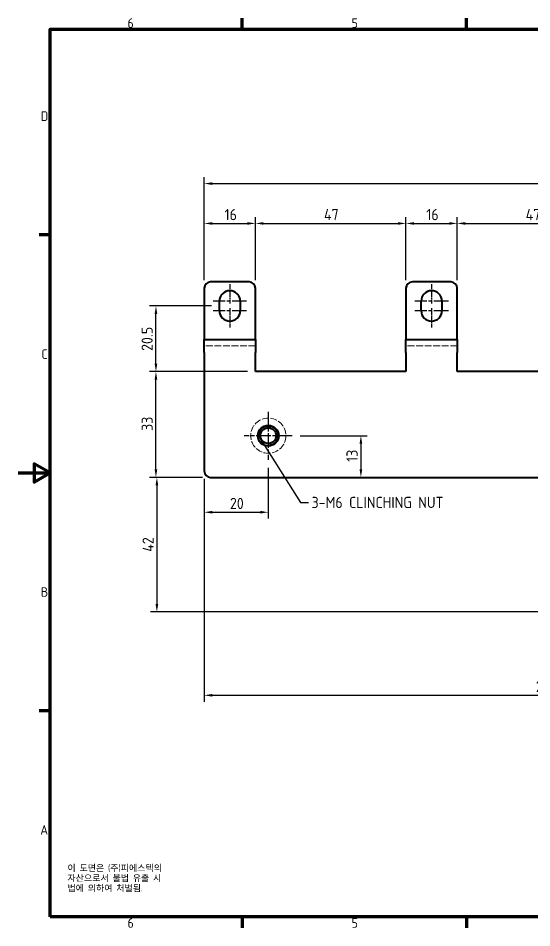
# Model space of a CAD drawing. Header units: millimetres. Extents: x 0 to 420, y 0 to 297.
# Drawn here: x 0 to 160.4, y 6.6 to 290.4 of the extents above; entities that cross this region are included whole.
import ezdxf

# ---------------------------------------------------------------- set-up
doc = ezdxf.new("R2010")
doc.units = ezdxf.units.MM
doc.linetypes.add('CHAIN', pattern=[0.3543, 0.2362, -0.0295, 0.0591, -0.0295])
doc.linetypes.add('DASHED', pattern=[0.2067, 0.1654, -0.0413])
doc.layers.get('0').update_dxf_attribs({"color": 3, "lineweight": 25})
for name, color, linetype, lineweight in [('가려진 것(ISO)', 2, 'DASHED', 18), ('가시적인 것(ISO)', 3, 'Continuous', 40), ('가시적인 좁은 것(ISO)', 3, 'Continuous', 35), ('경계(ISO)', 7, 'Continuous', 70), ('기호(ISO)', 5, 'Continuous', 25), ('중심 표식(ISO)', 1, 'Continuous', 25), ('치수(ISO)', 7, 'Continuous', 25)]:
    doc.layers.add(name, color=color, linetype=linetype, lineweight=lineweight)
doc.styles.add('문자 텍스트_M2B', font='isocp.shx')
doc.styles.add('문자 텍스트_PSTEK_POSCO', font='isocp.shx')
doc.styles.add('치수 텍스트_PSTEK_POSCO', font='isocp.shx')
doc.dimstyles.new('치수_PSTEK_POSCO', dxfattribs={"dimtxt": 3.5, "dimasz": 2.5, "dimexe": 2, "dimexo": 2.5, "dimgap": 1, "dimtad": 1, "dimrnd": 1e-08, "dimdsep": 46, "dimtxsty": '치수 텍스트_PSTEK_POSCO', "dimcen": 0.09, "dimdle": 10, "dimclrd": 7, "dimclre": 7, "dimclrt": 2, "dimadec": 1, "dimazin": 2, "dimtfac": 1, "dimtmove": 0, "dimatfit": 3, "dimfxl": 0, "dimtolj": 1, "dimlwd": -1, "dimlwe": -1, "dimarcsym": 0})
doc.dimstyles.new('치수_PSTEK_POSCO$7', dxfattribs={"dimtxt": 3.5, "dimasz": 2.5, "dimexe": 2, "dimexo": 2.5, "dimgap": 1, "dimtad": 1, "dimrnd": 1e-08, "dimdsep": 46, "dimtxsty": '치수 텍스트_PSTEK_POSCO', "dimcen": 0.09, "dimdle": 10, "dimclrd": 7, "dimclre": 7, "dimclrt": 2, "dimadec": 1, "dimazin": 2, "dimtfac": 1, "dimtmove": 0, "dimatfit": 3, "dimfxl": 0, "dimtolj": 1, "dimlwd": -1, "dimlwe": -1, "dimarcsym": 0})

# ---------------------------------------------------------------- blocks, each defined once
blk = doc.blocks.new('경계 Default Border')
at = {"layer": '경계(ISO)'}
for p, q in [((70, 287), (70, 290.4)), ((140, 287), (140, 290.4)), ((10, 222.75), (6.6, 222.75)), ((10, 74.25), (6.6, 74.25)), ((70, 10), (70, 6.6)), ((140, 10), (140, 6.6))]:
    blk.add_line(p, q, dxfattribs=at)
at = {"layer": '경계(ISO)', "flags": 128}
for points in [[(10, 10), (10, 287), (410, 287), (410, 10), (10, 10)], [(0, 148.5), (10, 148.5), (5, 151.39), (5, 145.61), (10, 148.5)]]:
    blk.add_lwpolyline(points, dxfattribs=at)
at = {"layer": '경계(ISO)', "color": 2, "char_height": 3, "attachment_point": 7, "style": '문자 텍스트_M2B'}
for s, insert in [('6', (34.14, 287.37)), ('5', (104.14, 287.37)), ('D', (7.08, 258.35)), ('C', (7.24, 184.1)), ('B', (7.08, 109.85)), ('A', (6.91, 35.62)), ('6', (34.14, 6.57)), ('5', (104.14, 6.57))]:
    blk.add_mtext(s, dxfattribs=dict(at, insert=insert))
blk = doc.blocks.new('*D22')
at = {"layer": 'Defpoints', "color": 0, "transparency": 16777216}
for p in [(74.11, 226.36), (58.11, 206.12), (74.11, 206.12)]:
    blk.add_point(p, dxfattribs=at)
at = {"layer": '치수(ISO)', "color": 7, "transparency": 16777216}
for p, q in [((58.11, 208.62), (58.11, 228.36)), ((74.11, 208.62), (74.11, 228.36)), ((60.61, 226.36), (71.61, 226.36))]:
    blk.add_line(p, q, dxfattribs=at)
for points in [[(60.61, 226.77), (60.61, 225.94), (58.11, 226.36)], [(71.61, 226.77), (71.61, 225.94), (74.11, 226.36)]]:
    blk.add_solid(points, dxfattribs=at)
at = {"layer": '치수(ISO)', "color": 2, "transparency": 16777216, "insert": (64.46, 229.11), "char_height": 3.5, "attachment_point": 4, "style": '치수 텍스트_PSTEK_POSCO'}
blk.add_mtext('\\A1;16', dxfattribs=at)
blk = doc.blocks.new('*D23')
at = {"layer": 'Defpoints', "color": 0, "transparency": 16777216}
for p in [(121.11, 226.36), (74.11, 206.12), (121.11, 206.12)]:
    blk.add_point(p, dxfattribs=at)
at = {"layer": '치수(ISO)', "color": 7, "transparency": 16777216}
for p, q in [((74.11, 208.62), (74.11, 228.36)), ((121.11, 208.62), (121.11, 228.36)), ((76.61, 226.36), (118.61, 226.36))]:
    blk.add_line(p, q, dxfattribs=at)
for points in [[(76.61, 226.77), (76.61, 225.94), (74.11, 226.36)], [(118.61, 226.77), (118.61, 225.94), (121.11, 226.36)]]:
    blk.add_solid(points, dxfattribs=at)
at = {"layer": '치수(ISO)', "color": 2, "transparency": 16777216, "insert": (95.52, 229.11), "char_height": 3.5, "attachment_point": 4, "style": '치수 텍스트_PSTEK_POSCO'}
blk.add_mtext('\\A1;47', dxfattribs=at)
blk = doc.blocks.new('*D24')
at = {"layer": 'Defpoints', "color": 0, "transparency": 16777216}
for p in [(137.11, 226.36), (121.11, 206.12), (137.11, 206.12)]:
    blk.add_point(p, dxfattribs=at)
at = {"layer": '치수(ISO)', "color": 7, "transparency": 16777216}
for p, q in [((121.11, 208.62), (121.11, 228.36)), ((137.11, 208.62), (137.11, 228.36)), ((123.61, 226.36), (134.61, 226.36))]:
    blk.add_line(p, q, dxfattribs=at)
for points in [[(123.61, 226.77), (123.61, 225.94), (121.11, 226.36)], [(134.61, 226.77), (134.61, 225.94), (137.11, 226.36)]]:
    blk.add_solid(points, dxfattribs=at)
at = {"layer": '치수(ISO)', "color": 2, "transparency": 16777216, "insert": (127.46, 229.11), "char_height": 3.5, "attachment_point": 4, "style": '치수 텍스트_PSTEK_POSCO'}
blk.add_mtext('\\A1;16', dxfattribs=at)
blk = doc.blocks.new('*D25')
at = {"layer": 'Defpoints', "color": 0, "transparency": 16777216}
for p in [(184.11, 226.36), (137.11, 206.12), (184.11, 206.12)]:
    blk.add_point(p, dxfattribs=at)
at = {"layer": '치수(ISO)', "color": 7, "transparency": 16777216}
for p, q in [((137.11, 208.62), (137.11, 228.36)), ((184.11, 208.62), (184.11, 228.36)), ((139.61, 226.36), (181.61, 226.36))]:
    blk.add_line(p, q, dxfattribs=at)
for points in [[(139.61, 226.77), (139.61, 225.94), (137.11, 226.36)], [(181.61, 226.77), (181.61, 225.94), (184.11, 226.36)]]:
    blk.add_solid(points, dxfattribs=at)
at = {"layer": '치수(ISO)', "color": 2, "transparency": 16777216, "insert": (158.52, 229.11), "char_height": 3.5, "attachment_point": 4, "style": '치수 텍스트_PSTEK_POSCO'}
blk.add_mtext('\\A1;47', dxfattribs=at)
blk = doc.blocks.new('*D28')
at = {"layer": 'Defpoints', "color": 0, "transparency": 16777216}
for p in [(43.03, 200.62), (62.86, 200.62), (74.11, 180.12)]:
    blk.add_point(p, dxfattribs=at)
at = {"layer": '치수(ISO)', "color": 7, "transparency": 16777216}
for p, q in [((60.36, 200.62), (41.03, 200.62)), ((43.03, 182.62), (43.03, 198.12)), ((71.61, 180.12), (41.03, 180.12))]:
    blk.add_line(p, q, dxfattribs=at)
for points in [[(42.61, 198.12), (43.44, 198.12), (43.03, 200.62)], [(42.61, 182.62), (43.44, 182.62), (43.03, 180.12)]]:
    blk.add_solid(points, dxfattribs=at)
at = {"layer": '치수(ISO)', "color": 2, "transparency": 16777216, "insert": (40.27, 186.58), "char_height": 3.5, "attachment_point": 4, "rotation": 90, "style": '치수 텍스트_PSTEK_POSCO'}
blk.add_mtext('\\A1;20.5', dxfattribs=at)
blk = doc.blocks.new('*D29')
at = {"layer": 'Defpoints', "color": 0, "transparency": 16777216}
for p in [(85.61, 160.12), (60.11, 147.12), (107.03, 147.12)]:
    blk.add_point(p, dxfattribs=at)
at = {"layer": '치수(ISO)', "color": 7, "transparency": 16777216}
for p, q in [((88.11, 160.12), (109.03, 160.12)), ((107.03, 157.62), (107.03, 149.62))]:
    blk.add_line(p, q, dxfattribs=at)
for points in [[(106.62, 157.62), (107.45, 157.62), (107.03, 160.12)], [(106.62, 149.62), (107.45, 149.62), (107.03, 147.12)]]:
    blk.add_solid(points, dxfattribs=at)
at = {"layer": '치수(ISO)', "color": 2, "transparency": 16777216, "insert": (104.28, 151.97), "char_height": 3.5, "attachment_point": 4, "rotation": 90, "style": '치수 텍스트_PSTEK_POSCO'}
blk.add_mtext('\\A1;13', dxfattribs=at)
blk = doc.blocks.new('*D30')
at = {"layer": 'Defpoints', "color": 0, "transparency": 16777216}
for p in [(60.11, 147.12), (43.33, 105.12), (273.11, 105.12)]:
    blk.add_point(p, dxfattribs=at)
at = {"layer": '치수(ISO)', "color": 7, "transparency": 16777216}
for p, q in [((57.61, 147.12), (41.33, 147.12)), ((43.33, 144.62), (43.33, 107.62)), ((270.61, 105.12), (41.33, 105.12))]:
    blk.add_line(p, q, dxfattribs=at)
for points in [[(42.91, 144.62), (43.74, 144.62), (43.33, 147.12)], [(42.91, 107.62), (43.74, 107.62), (43.33, 105.12)]]:
    blk.add_solid(points, dxfattribs=at)
at = {"layer": '치수(ISO)', "color": 2, "transparency": 16777216, "insert": (40.58, 123.92), "char_height": 3.5, "attachment_point": 4, "rotation": 90, "style": '치수 텍스트_PSTEK_POSCO'}
blk.add_mtext('\\A1;42', dxfattribs=at)
blk = doc.blocks.new('*D34')
at = {"layer": 'Defpoints', "color": 0, "transparency": 16777216}
for p in [(78.11, 152.62), (58.11, 149.12), (78.11, 136.24)]:
    blk.add_point(p, dxfattribs=at)
at = {"layer": '치수(ISO)', "color": 7, "transparency": 16777216}
for p, q in [((78.11, 150.12), (78.11, 134.24)), ((58.11, 146.62), (58.11, 134.24)), ((60.61, 136.24), (75.61, 136.24))]:
    blk.add_line(p, q, dxfattribs=at)
for points in [[(60.61, 136.66), (60.61, 135.83), (58.11, 136.24)], [(75.61, 136.66), (75.61, 135.83), (78.11, 136.24)]]:
    blk.add_solid(points, dxfattribs=at)
at = {"layer": '치수(ISO)', "color": 2, "transparency": 16777216, "insert": (66.14, 138.99), "char_height": 3.5, "attachment_point": 4, "style": '치수 텍스트_PSTEK_POSCO'}
blk.add_mtext('\\A1;20', dxfattribs=at)
blk = doc.blocks.new('*D36')
at = {"layer": 'Defpoints', "color": 0, "transparency": 16777216}
for p in [(306.11, 238.79), (58.11, 206.12), (306.11, 178.12)]:
    blk.add_point(p, dxfattribs=at)
at = {"layer": '치수(ISO)', "color": 7, "transparency": 16777216}
for p, q in [((58.11, 208.62), (58.11, 240.79)), ((60.61, 238.79), (303.61, 238.79)), ((306.11, 180.62), (306.11, 240.79))]:
    blk.add_line(p, q, dxfattribs=at)
for points in [[(60.61, 239.21), (60.61, 238.37), (58.11, 238.79)], [(303.61, 239.21), (303.61, 238.37), (306.11, 238.79)]]:
    blk.add_solid(points, dxfattribs=at)
at = {"layer": '치수(ISO)', "color": 2, "transparency": 16777216, "insert": (178.74, 241.54), "char_height": 3.5, "attachment_point": 4, "style": '치수 텍스트_PSTEK_POSCO'}
blk.add_mtext('\\A1;248', dxfattribs=at)
blk = doc.blocks.new('*D42')
at = {"layer": 'Defpoints', "color": 0, "transparency": 16777216}
for p in [(58.11, 149.12), (271.11, 107.12), (271.11, 79.12)]:
    blk.add_point(p, dxfattribs=at)
at = {"layer": '치수(ISO)', "color": 7, "transparency": 16777216}
for p, q in [((58.11, 146.62), (58.11, 77.12)), ((271.11, 104.62), (271.11, 77.12)), ((60.61, 79.12), (268.61, 79.12))]:
    blk.add_line(p, q, dxfattribs=at)
for points in [[(60.61, 79.54), (60.61, 78.7), (58.11, 79.12)], [(268.61, 79.54), (268.61, 78.7), (271.11, 79.12)]]:
    blk.add_solid(points, dxfattribs=at)
at = {"layer": '치수(ISO)', "color": 2, "transparency": 16777216, "insert": (161.68, 81.87), "char_height": 3.5, "attachment_point": 4, "style": '치수 텍스트_PSTEK_POSCO'}
blk.add_mtext('\\A1;213', dxfattribs=at)
blk = doc.blocks.new('*D46')
at = {"layer": 'Defpoints', "color": 0, "transparency": 16777216}
for p in [(43.03, 180.12), (74.11, 180.12), (60.11, 147.12)]:
    blk.add_point(p, dxfattribs=at)
at = {"layer": '치수(ISO)', "color": 7, "transparency": 16777216}
for p, q in [((71.61, 180.12), (41.03, 180.12)), ((43.03, 149.62), (43.03, 177.62)), ((57.61, 147.12), (41.03, 147.12))]:
    blk.add_line(p, q, dxfattribs=at)
for points in [[(42.61, 177.62), (43.44, 177.62), (43.03, 180.12)], [(42.61, 149.62), (43.44, 149.62), (43.03, 147.12)]]:
    blk.add_solid(points, dxfattribs=at)
at = {"layer": '치수(ISO)', "color": 2, "transparency": 16777216, "insert": (40.28, 161.62), "char_height": 3.5, "attachment_point": 4, "rotation": 90, "style": '치수 텍스트_PSTEK_POSCO'}
blk.add_mtext('\\A1;33', dxfattribs=at)

msp = doc.modelspace()

# ---------------------------------------------------------------- linework, layer by layer
at = {"layer": '가려진 것(ISO)', "ltscale": 12.901145}
for p, q in [((74.108, 188.121), (58.108, 188.121)), ((137.108, 188.121), (121.108, 188.121))]:
    msp.add_line(p, q, dxfattribs=at)
at = {"layer": '가려진 것(ISO)', "ltscale": 12.860526}
msp.add_circle((78.108, 160.121), 5.5, dxfattribs=at)
at = {"layer": '가시적인 것(ISO)'}
for p, q in [((72.108, 208.121), (60.108, 208.121)), ((135.108, 208.121), (123.108, 208.121)), ((58.108, 206.121), (58.108, 192.121)), ((74.108, 192.121), (74.108, 206.121)), ((121.108, 206.121), (121.108, 192.121)), ((137.108, 192.121), (137.108, 206.121)), ((62.858, 199.121), (62.858, 202.121)), ((69.358, 202.121), (69.358, 199.121)), ((125.858, 199.121), (125.858, 202.121)), ((132.358, 202.121), (132.358, 199.121)), ((58.108, 192.121), (58.108, 190.121)), ((74.108, 190.121), (74.108, 192.121)), ((121.108, 192.121), (121.108, 190.121)), ((137.108, 190.121), (137.108, 192.121)), ((58.108, 186.121), (58.108, 190.121)), ((58.108, 190.121), (74.108, 190.121)), ((74.108, 190.121), (74.108, 186.121)), ((121.108, 186.121), (121.108, 190.121)), ((121.108, 190.121), (137.108, 190.121)), ((137.108, 190.121), (137.108, 186.121)), ((58.108, 186.121), (58.108, 149.121)), ((74.108, 180.121), (74.108, 186.121)), ((121.108, 186.121), (121.108, 180.121)), ((137.108, 180.121), (137.108, 186.121)), ((121.108, 180.121), (74.108, 180.121)), ((184.108, 180.121), (137.108, 180.121)), ((60.108, 147.121), (269.108, 147.121))]:
    msp.add_line(p, q, dxfattribs=at)
for radius in [3.25, 2.458]:
    msp.add_circle((78.108, 160.121), radius, dxfattribs=at)
for centre, radius, start, end in [((60.108, 206.121), 2, 90, 180), ((72.108, 206.121), 2, 0, 90), ((123.108, 206.121), 2, 90, 180), ((135.108, 206.121), 2, 0, 90), ((66.108, 202.121), 3.25, 0, 180), ((129.108, 202.121), 3.25, 0, 180), ((66.108, 199.121), 3.25, 180, 0), ((129.108, 199.121), 3.25, 180, 0), ((60.108, 149.121), 2, 180, 270)]:
    msp.add_arc(centre, radius, start, end, dxfattribs=at)
at = {"layer": '가시적인 좁은 것(ISO)'}
msp.add_arc((78.108, 160.121), 3, 280, 190, dxfattribs=at)
at = {"layer": '중심 표식(ISO)', "linetype": 'CHAIN', "ltscale": 6.667144}
for p, q in [((66.108, 207.371), (66.108, 201.371)), ((129.108, 207.371), (129.108, 201.371)), ((66.108, 199.871), (66.108, 193.871)), ((129.108, 199.871), (129.108, 193.871))]:
    msp.add_line(p, q, dxfattribs=at)
at = {"layer": '중심 표식(ISO)', "linetype": 'CHAIN', "ltscale": 19.051651}
for p, q in [((71.358, 202.121), (60.858, 202.121)), ((134.358, 202.121), (123.858, 202.121)), ((71.358, 199.121), (60.858, 199.121)), ((134.358, 199.121), (123.858, 199.121)), ((78.108, 167.621), (78.108, 152.621)), ((85.608, 160.121), (70.608, 160.121))]:
    msp.add_line(p, q, dxfattribs=at)

# ---------------------------------------------------------------- block references
msp.add_blockref('경계 Default Border', (0, 0))

# ---------------------------------------------------------------- texts
at = {"layer": '기호(ISO)', "color": 2, "insert": (91.644, 139.303), "char_height": 3.5, "width": 47.06853, "attachment_point": 4, "style": '치수 텍스트_PSTEK_POSCO'}
msp.add_mtext('{\\fISOCP|b0|i0;\\H3.5000;3-M6 CLINCHING NUT}', dxfattribs=at)
at = {"layer": '기호(ISO)', "color": 7, "insert": (15.395, 26.228), "char_height": 2, "width": 51.24014, "attachment_point": 1, "line_spacing_factor": 0.944221, "style": '문자 텍스트_PSTEK_POSCO'}
msp.add_mtext('{이 도면은 (주)피에스텍의\\P자산으로서 불법 유출 시 \\P법에 의하여 처벌됨.}', dxfattribs=at)

# ---------------------------------------------------------------- dimensions: what is measured, and where the dimension line sits
at = {"layer": '치수(ISO)', "color": 7}
for base, p1, p2, angle, override, picture, middle in [((306.108, 238.789), (58.108, 206.121), (306.108, 178.121), 180, {"dimdec": 2, "dimtp": 0, "dimtm": 0, "dimtdec": 2, "dimtofl": 0, "dimatfit": 1}, '*D36', (182.108, 238.789)), ((74.108, 226.356), (58.108, 206.121), (74.108, 206.121), 180, {"dimdec": 2, "dimtp": 0, "dimtm": 0, "dimtdec": 2, "dimtofl": 0, "dimatfit": 1}, '*D22', (66.118, 226.356)), ((121.108, 226.356), (74.108, 206.121), (121.108, 206.121), 180, {"dimdec": 2, "dimtp": 0, "dimtm": 0, "dimtdec": 2, "dimtofl": 0, "dimatfit": 1}, '*D23', (97.618, 226.356)), ((137.108, 226.356), (121.108, 206.121), (137.108, 206.121), 180, {"dimdec": 2, "dimtp": 0, "dimtm": 0, "dimtdec": 2, "dimtofl": 0, "dimatfit": 1}, '*D24', (129.118, 226.356)), ((184.108, 226.356), (137.108, 206.121), (184.108, 206.121), 180, {"dimdec": 2, "dimtp": 0, "dimtm": 0, "dimtdec": 2, "dimtofl": 0, "dimatfit": 1}, '*D25', (160.618, 226.356)), ((43.025, 200.621), (74.108, 180.121), (62.858, 200.621), 90, {"dimdec": 2, "dimtp": 0, "dimtm": 0, "dimtdec": 2, "dimtofl": 0, "dimatfit": 1}, '*D28', (43.025, 190.371)), ((43.025, 180.121), (60.108, 147.121), (74.108, 180.121), 90, {"dimdec": 2, "dimtp": 0, "dimtm": 0, "dimtdec": 2, "dimtofl": 0, "dimatfit": 1}, '*D46', (43.025, 163.621)), ((107.032, 147.121), (85.608, 160.121), (60.108, 147.121), 90, {"dimdec": 2, "dimse2": 1, "dimtp": 0, "dimtm": 0, "dimtdec": 2, "dimtofl": 0, "dimatfit": 1}, '*D29', (107.032, 153.621)), ((78.108, 136.242), (58.108, 149.121), (78.108, 152.621), 180, {"dimdec": 2, "dimtp": 0, "dimtm": 0, "dimtdec": 2, "dimtofl": 0, "dimatfit": 1}, '*D34', (68.108, 136.242)), ((271.108, 79.121), (58.108, 149.121), (271.108, 107.121), 180, {"dimdec": 2, "dimtp": 0, "dimtm": 0, "dimtdec": 2, "dimtofl": 0, "dimatfit": 1}, '*D42', (164.598, 79.121)), ((43.326, 105.121), (60.108, 147.121), (273.108, 105.121), 270, {"dimdec": 2, "dimtp": 0, "dimtm": 0, "dimtdec": 2, "dimtofl": 0, "dimatfit": 1}, '*D30', (43.326, 126.121))]:
    dim = msp.add_linear_dim(base=base, p1=p1, p2=p2, angle=angle, dimstyle='치수_PSTEK_POSCO', override=override, dxfattribs=at)
    dim.commit()
    dim.dimension.update_dxf_attribs({"geometry": picture, "text_midpoint": middle, "dimtype": 160})

# ---------------------------------------------------------------- leaders
at = {"layer": '기호(ISO)', "color": 7, "annotation_type": 0, "has_hookline": 1, "hookline_direction": 0, "text_width": 45.893}
msp.add_leader([(75.116, 159.908), (88.144, 139.303), (90.644, 139.303)], dimstyle='치수_PSTEK_POSCO$7', override={"dimtad": 0}, dxfattribs=at)

doc.saveas('drawing.dxf')
